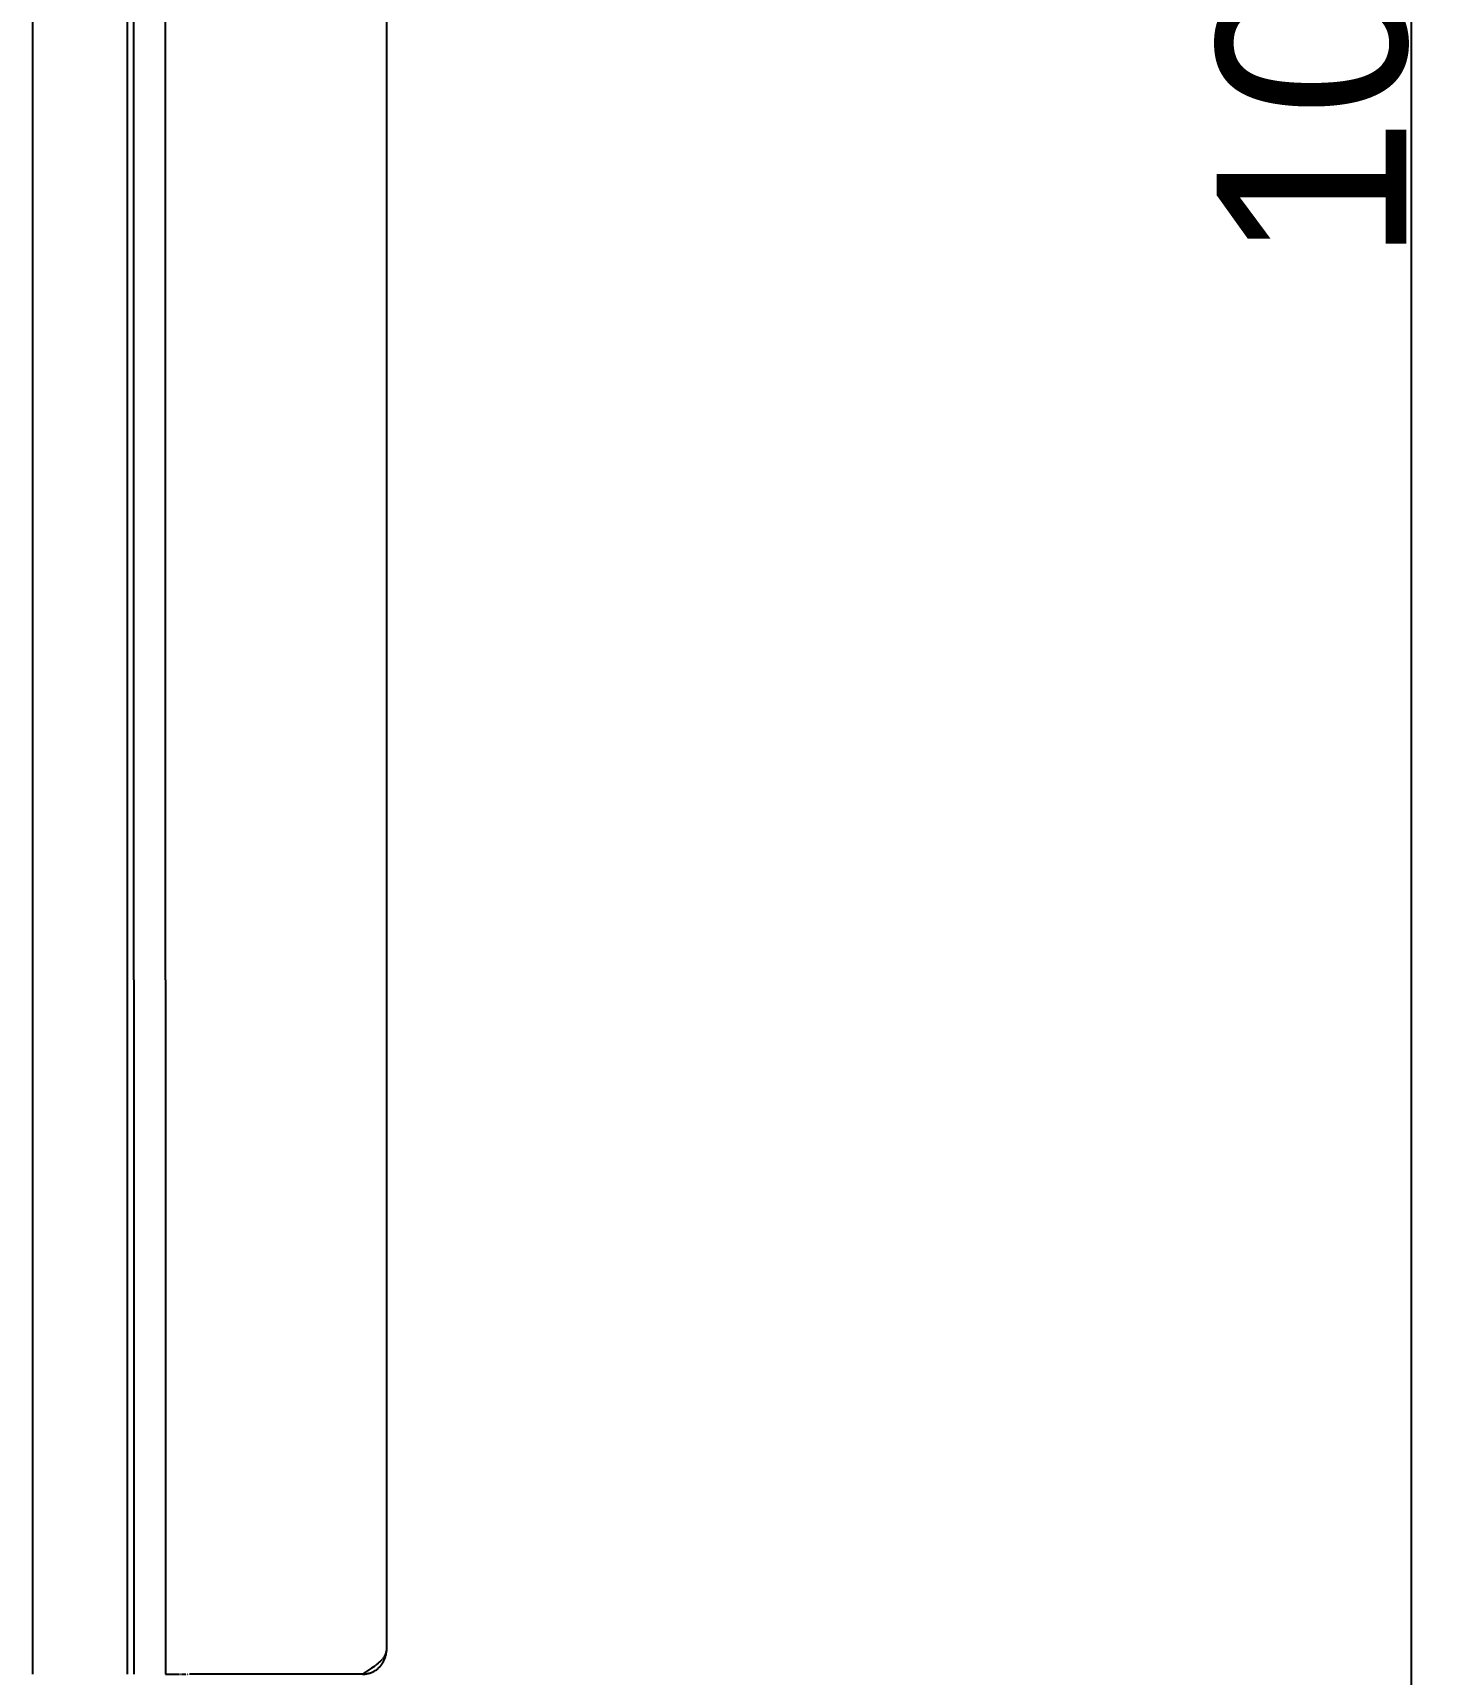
# Model space of a CAD drawing. Header units: millimetres. Extents: x -1421 to 3505, y -683 to 2759.
# Drawn here: x 1999.6 to 2222, y 230 to 490 of the extents above; entities that cross this region are included whole.
import ezdxf

# ---------------------------------------------------------------- set-up
doc = ezdxf.new("R2010")
doc.units = ezdxf.units.MM
doc.header["$MEASUREMENT"] = 0
doc.layers.add('Domyślny', color=7, linetype='Continuous', true_color=0x000000)
doc.layers.add('Utwórz2D linie widoczne', color=7, linetype='Continuous', true_color=0x000000)
doc.styles.add('Arial', font='arial.ttf')
doc.dimstyles.new('Domyślny', dxfattribs={"dimtxt": 30, "dimasz": 20, "dimexe": 0.5, "dimexo": 0.5, "dimgap": 0.25, "dimtad": 1, "dimtoh": 1, "dimdec": 0, "dimzin": 1, "dimdsep": 46, "dimtxsty": 'Arial', "dimcen": 0.5, "dimazin": 0, "dimtfac": 1, "dimtdec": 4, "dimtix": 1, "dimtmove": 1, "dimatfit": 3, "dimfxl": 0, "dimtolj": 1, "dimtzin": 1, "dimarcsym": 0})

# ---------------------------------------------------------------- blocks, each defined once
blk = doc.blocks.new('*D2')
at = {"layer": 'Defpoints', "color": 0}
for p in [(2057.92, 999.96), (2057.92, -0.04), (2217.92, -0.04)]:
    blk.add_point(p, dxfattribs=at)
at = {"layer": 'Domyślny', "color": 0, "lineweight": -2}
for p, q in [((2058.42, 999.96), (2218.42, 999.96)), ((2217.92, 979.96), (2217.92, 19.96)), ((2058.42, -0.04), (2218.42, -0.04))]:
    blk.add_line(p, q, dxfattribs=at)
at = {"layer": 'Domyślny', "color": 0}
for points in [[(2221.26, 979.96), (2214.59, 979.96), (2217.92, 999.96)], [(2214.59, 19.96), (2221.26, 19.96), (2217.92, -0.04)]]:
    blk.add_solid(points, dxfattribs=at)
at = {"layer": 'Domyślny', "color": 0, "insert": (2202.36, 499.96), "char_height": 30, "attachment_point": 5, "rotation": 90, "style": 'Arial'}
blk.add_mtext('\\A1;1000', dxfattribs=at)

msp = doc.modelspace()

# ---------------------------------------------------------------- linework, layer by layer
at = {"layer": 'Utwórz2D linie widoczne'}
for p, q in [((1999.62, 229.96), (1999.62, 499.96)), ((2014.62, 229.96), (2014.62, 499.96)), ((2015.63, 339.96), (2015.63, 499.96)), ((2020.63, 339.96), (2020.63, 499.96)), ((2055.63, 499.96), (2055.63, 339.96)), ((2015.63, 339.96), (2015.63, 229.96)), ((2020.63, 339.96), (2020.63, 229.96)), ((2055.63, 339.96), (2055.63, 233.76)), ((2054.07, 231.48), (2053.82, 231.29)), ((2054.31, 231.68), (2054.07, 231.48)), ((2054.55, 231.89), (2054.31, 231.68)), ((2054.55, 231.89), (2054.66, 231.99)), ((2054.66, 231.99), (2054.77, 232.1)), ((2054.77, 232.1), (2054.88, 232.22)), ((2054.8, 231.39), (2054.88, 231.5)), ((2054.88, 232.22), (2054.99, 232.33)), ((2054.88, 231.5), (2054.96, 231.6)), ((2054.96, 231.6), (2055.03, 231.71)), ((2055.05, 232.41), (2054.99, 232.33)), ((2055.03, 231.71), (2055.1, 231.82)), ((2055.12, 232.49), (2055.05, 232.41)), ((2055.1, 231.82), (2055.16, 231.94)), ((2055.18, 232.58), (2055.12, 232.49)), ((2055.16, 231.94), (2055.22, 232.05)), ((2055.24, 232.66), (2055.18, 232.58)), ((2055.22, 232.05), (2055.28, 232.17)), ((2055.3, 232.75), (2055.24, 232.66)), ((2055.28, 232.17), (2055.33, 232.29)), ((2055.35, 232.84), (2055.3, 232.75)), ((2055.33, 232.29), (2055.38, 232.42)), ((2055.35, 232.84), (2055.39, 232.9)), ((2055.38, 232.42), (2055.43, 232.54)), ((2055.39, 232.9), (2055.42, 232.96)), ((2055.42, 232.96), (2055.45, 233.02)), ((2055.43, 232.54), (2055.47, 232.66)), ((2055.45, 233.02), (2055.48, 233.09)), ((2055.47, 232.66), (2055.5, 232.79)), ((2055.48, 233.09), (2055.51, 233.15)), ((2055.5, 232.79), (2055.53, 232.92)), ((2055.51, 233.15), (2055.53, 233.22)), ((2055.53, 233.22), (2055.55, 233.28)), ((2055.53, 232.92), (2055.56, 233.05)), ((2055.57, 233.33), (2055.55, 233.28)), ((2055.56, 233.05), (2055.58, 233.18)), ((2055.58, 233.39), (2055.57, 233.33)), ((2055.59, 233.44), (2055.58, 233.39)), ((2055.58, 233.18), (2055.6, 233.31)), ((2055.6, 233.49), (2055.59, 233.44)), ((2055.61, 233.54), (2055.6, 233.49)), ((2055.6, 233.31), (2055.61, 233.44)), ((2055.62, 233.6), (2055.61, 233.54)), ((2055.61, 233.44), (2055.62, 233.57)), ((2055.63, 233.76), (2055.62, 233.7)), ((2055.62, 233.7), (2055.62, 233.65)), ((2055.62, 233.57), (2055.63, 233.7)), ((2055.62, 233.65), (2055.62, 233.6)), ((2020.63, 229.96), (2022.77, 229.96)), ((2022.83, 229.96), (2022.86, 229.96)), ((2022.87, 229.96), (2022.93, 229.96)), ((2022.94, 229.96), (2022.97, 229.96)), ((2023.03, 229.96), (2023.09, 229.96)), ((2023.12, 229.96), (2023.15, 229.96)), ((2023.2, 229.96), (2023.22, 229.96)), ((2023.29, 229.96), (2023.52, 229.96)), ((2023.56, 229.96), (2023.6, 229.96)), ((2023.65, 229.96), (2023.76, 229.96)), ((2023.82, 229.96), (2023.85, 229.96)), ((2023.91, 229.96), (2023.93, 229.96)), ((2024, 229.96), (2024.01, 229.96)), ((2024.08, 229.96), (2024.1, 229.96)), ((2024.17, 229.96), (2024.18, 229.96)), ((2024.26, 229.96), (2024.26, 229.96)), ((2024.34, 229.96), (2024.35, 229.96)), ((2051.83, 229.96), (2024.43, 229.96)), ((2053.32, 230.94), (2051.83, 229.96)), ((2051.83, 229.96), (2051.96, 229.96)), ((2051.96, 229.96), (2052.09, 229.97)), ((2052.09, 229.97), (2052.22, 229.98)), ((2052.22, 229.98), (2052.35, 229.99)), ((2052.35, 229.99), (2052.48, 230.01)), ((2052.48, 230.01), (2052.61, 230.04)), ((2052.61, 230.04), (2052.74, 230.07)), ((2052.74, 230.07), (2052.86, 230.1)), ((2052.86, 230.1), (2052.99, 230.14)), ((2052.99, 230.14), (2053.11, 230.18)), ((2053.11, 230.18), (2053.24, 230.23)), ((2053.24, 230.23), (2053.36, 230.28)), ((2053.32, 230.94), (2053.57, 231.11)), ((2053.36, 230.28), (2053.48, 230.34)), ((2053.48, 230.34), (2053.59, 230.39)), ((2053.57, 231.11), (2053.82, 231.29)), ((2053.59, 230.39), (2053.71, 230.46)), ((2053.71, 230.46), (2053.82, 230.52)), ((2053.82, 230.52), (2053.93, 230.6)), ((2053.93, 230.6), (2054.04, 230.67)), ((2054.04, 230.67), (2054.15, 230.75)), ((2054.15, 230.75), (2054.25, 230.83)), ((2054.25, 230.83), (2054.35, 230.92)), ((2054.35, 230.92), (2054.44, 231)), ((2054.44, 231), (2054.54, 231.1)), ((2054.54, 231.1), (2054.63, 231.19)), ((2054.63, 231.19), (2054.72, 231.29)), ((2054.72, 231.29), (2054.8, 231.39))]:
    msp.add_line(p, q, dxfattribs=at)

# ---------------------------------------------------------------- dimensions: what is measured, and where the dimension line sits
at = {"layer": 'Domyślny'}
dim = msp.add_aligned_dim(p1=(2057.92, 999.96), p2=(2057.92, -0.04), distance=160, dimstyle='Domyślny', dxfattribs=at)
dim.commit()
dim.dimension.update_dxf_attribs({"geometry": '*D2', "text_midpoint": (2202.36, 499.96)})

doc.saveas('drawing.dxf')
